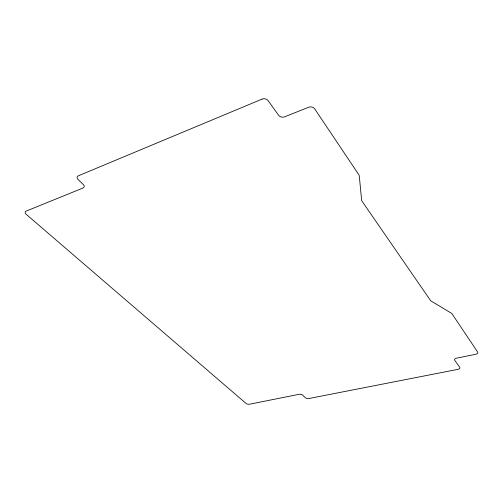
<?xml version="1.0" encoding="UTF-8"?>
<svg xmlns="http://www.w3.org/2000/svg" width="503" height="503" viewBox="0 0 503 503"><rect width="100%" height="100%" fill="white"/><g stroke="black" fill="none" stroke-linecap="round" stroke-linejoin="round"><path stroke-width="0.75" d="M262.082 99.097L78.292 175.836A3.986 2.534 20.8 0 0 78.066 179.508L83.221 184.456A3.942 2.477 20.5 0 1 82.97 188.04L26.181 211.09A3.785 2.194 21 0 0 26.244 214.353L246.017 403.419A2.666 1.264 7.7 0 0 249.658 404.192L298.939 394.333A2.748 1.346 5.8 0 1 302.674 395.138L305.334 397.697A2.748 1.339 5.5 0 0 309.043 398.495L457.919 369.353A3.112 1.591 -0.7 0 0 459.773 367.297L454.731 360.28A3.163 1.641 -0.9 0 1 456.605 358.149L475.675 354.282A3.232 1.691 -1.8 0 0 477.674 352.087L452.021 313.803A3.42 1.93 -1.6 0 0 451.342 313.187L431.19 301.09A3.483 2.025 -1.3 0 1 430.486 300.461L362.009 201.169A3.961 2.741 0.8 0 1 361.632 200.169L359.268 175.868A4.087 2.93 1.3 0 0 358.872 174.793L314.683 108.849A4.414 3.471 5.3 0 0 308.685 107.246L284.56 116.859A4.37 3.408 8.7 0 1 278.624 115.288L268.149 100.713A4.426 3.483 11.2 0 0 262.082 99.097"/></g></svg>
